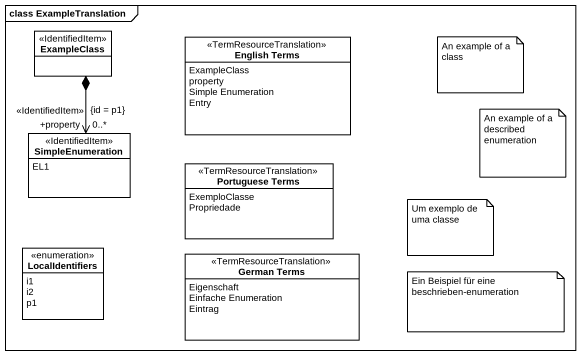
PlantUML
@startuml
mainframe class ExampleTranslation
hide circle
hide empty members
class ExampleClass <<IdentifiedItem>>
enum "English Terms" as English_Terms <<TermResourceTranslation>> {
  ExampleClass
  property
  Simple Enumeration
  Entry
}
enum SimpleEnumeration <<IdentifiedItem>> {
  EL1
}
enum "Portuguese Terms" as Portuguese_Terms <<TermResourceTranslation>> {
  ExemploClasse
  Propriedade
}
enum LocalIdentifiers {
  i1
  i2
  p1
}
enum "German Terms" as German_Terms <<TermResourceTranslation>> {
  Eigenschaft
  Einfache Enumeration
  Eintrag
}
ExampleClass *--> "+property\n0..*\n<<IdentifiedItem>>\n{id = p1}" SimpleEnumeration
note as N1
  An example of a class
end note
note as N2
  An example of a described enumeration
end note
note as N3
  Um exemplo de uma classe
end note
note as N4
  Ein Beispiel für eine beschrieben-enumeration
end note
@enduml
